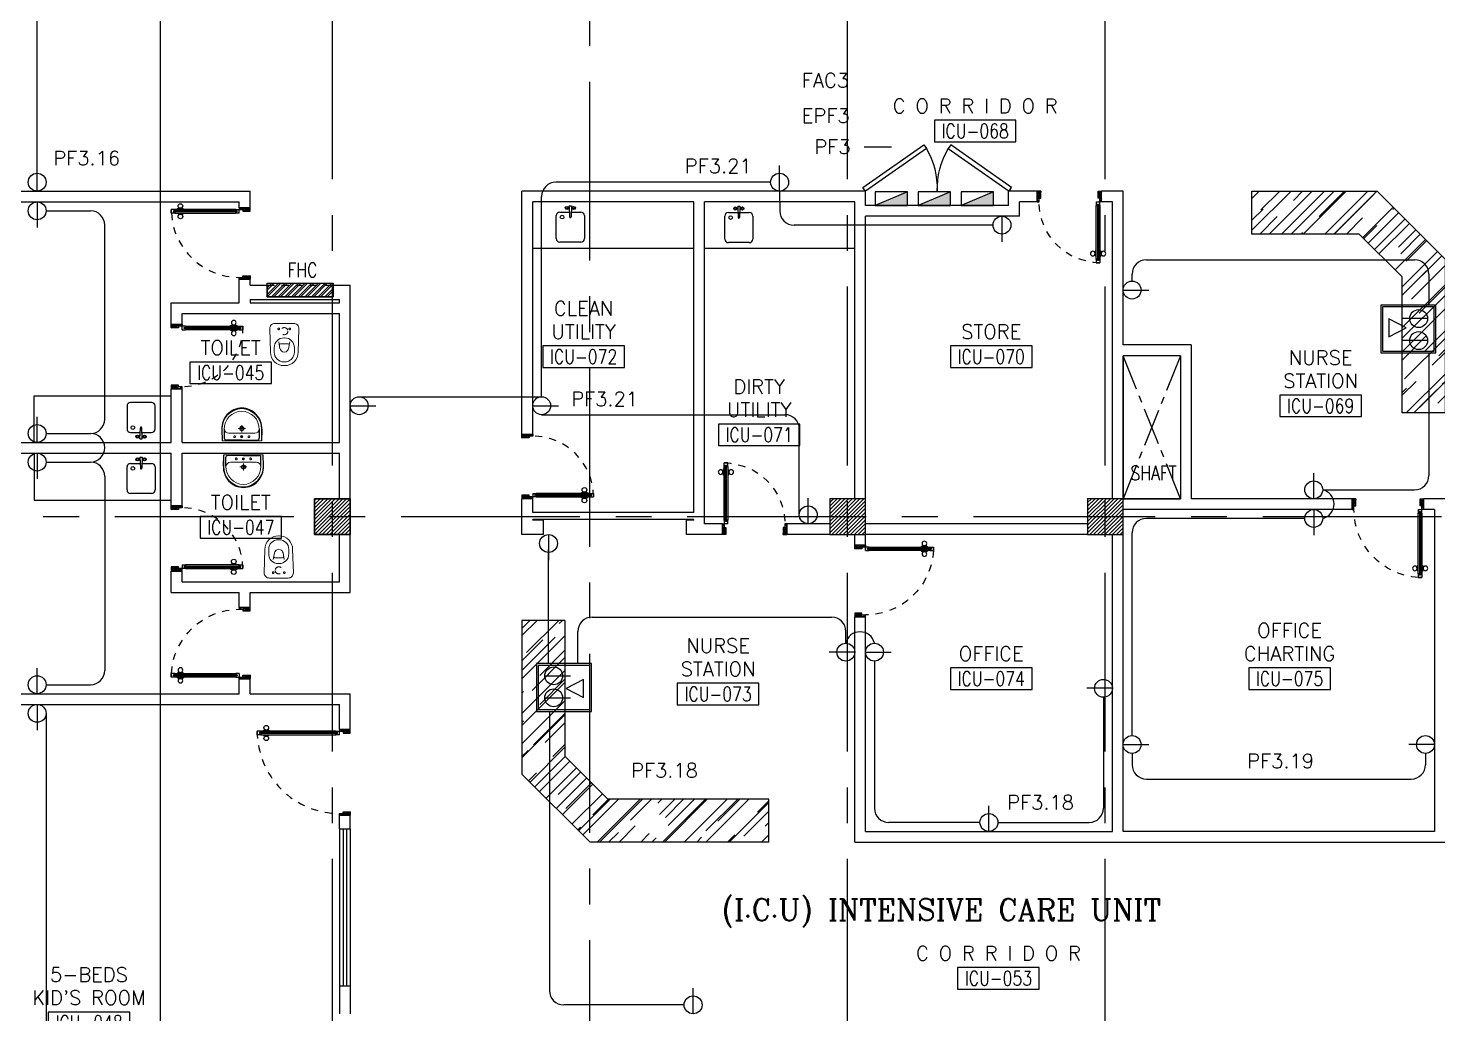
# Model space of a CAD drawing. Extents: x -0.4 to 91.9, y -1.1 to 78.4.
# Drawn here: x 55.14 to 74.84, y 43.22 to 57 of the extents above; entities that cross this region are included whole.
import ezdxf
from ezdxf.enums import TextEntityAlignment as Align

# ---------------------------------------------------------------- set-up
doc = ezdxf.new("R2010")
doc.units = 0
doc.header["$MEASUREMENT"] = 0
for name, pattern in [('CENTER2', [1.125, 0.75, -0.125, 0.125, -0.125]), ('CENTERX2', [4, 2.5, -0.5, 0.5, -0.5]), ('DASHED', [0.75, 0.5, -0.25]), ('HIDDEN', [0.375, 0.25, -0.125]), ('HIDDEN2', [0.1875, 0.125, -0.0625])]:
    doc.linetypes.add(name, pattern=pattern)
doc.layers.get('0').update_dxf_attribs({"color": 11, "linetype": 'CONTINUOUS'})
for name, color, linetype in [('AXES', 11, 'CENTERX2'), ('COL', 11, 'CONTINUOUS'), ('COUNTER', 11, 'CONTINUOUS'), ('DOOR', 11, 'CONTINUOUS'), ('E-CLINE', 2, 'CONTINUOUS'), ('E-HLINE', 2, 'HIDDEN'), ('E-PANELBX', 3, 'CONTINUOUS'), ('E-SOCKETS', 4, 'CONTINUOUS'), ('E-TEXT', 4, 'CONTINUOUS'), ('E-WI', 6, 'CONTINUOUS'), ('FHC', 11, 'CONTINUOUS'), ('FIX', 11, 'CONTINUOUS'), ('HAT', 11, 'CONTINUOUS'), ('NON-MEDICAL', 11, 'CONTINUOUS'), ('RM-BOX', 11, 'CONTINUOUS'), ('RM-NAME', 11, 'CONTINUOUS'), ('RM-NO', 11, 'CONTINUOUS'), ('SHAFT', 11, 'CONTINUOUS'), ('SUNI-FUR', 11, 'CONTINUOUS'), ('WALL', 11, 'CONTINUOUS'), ('WIN', 11, 'CONTINUOUS')]:
    doc.layers.add(name, color=color, linetype=linetype)
doc.styles.add('ROMANC', font='romanc', dxfattribs={"height": 0.1})
doc.styles.add('ROMANS', font='ROMANS.shx', dxfattribs={"width": 0.6})

# ---------------------------------------------------------------- blocks, each defined once
blk = doc.blocks.new('*X15')
at = {"color": 0}
for p, q in [((80579, 155515), (81054, 155990)), ((80579, 155568), (81001, 155990)), ((80579, 155621), (80948, 155990)), ((80579, 155674), (80895, 155990)), ((80579, 155727), (80842, 155990)), ((80579, 155780), (80789, 155990)), ((80579, 155833), (80736, 155990)), ((80579, 155886), (80683, 155990)), ((80579, 155939), (80630, 155990)), ((80607, 155490), (81079, 155962)), ((80660, 155490), (81079, 155909)), ((80713, 155490), (81079, 155856)), ((80766, 155490), (81079, 155803)), ((80819, 155490), (81079, 155750)), ((80872, 155490), (81079, 155697)), ((80925, 155490), (81079, 155644)), ((80978, 155490), (81079, 155591)), ((81031, 155490), (81079, 155538))]:
    blk.add_line(p, q, dxfattribs=at)
blk = doc.blocks.new('*X14')
at = {"color": 0}
for p, q in [((84179, 155509), (84660, 155990)), ((84179, 155562), (84607, 155990)), ((84179, 155615), (84554, 155990)), ((84179, 155668), (84501, 155990)), ((84179, 155721), (84448, 155990)), ((84179, 155774), (84395, 155990)), ((84179, 155827), (84342, 155990)), ((84179, 155880), (84289, 155990)), ((84179, 155933), (84236, 155990)), ((84179, 155986), (84183, 155990)), ((84213, 155490), (84679, 155956)), ((84266, 155490), (84679, 155903)), ((84319, 155490), (84679, 155850)), ((84372, 155490), (84679, 155796)), ((84426, 155490), (84679, 155743)), ((84479, 155490), (84679, 155690)), ((84532, 155490), (84679, 155637)), ((84585, 155490), (84679, 155584)), ((84638, 155490), (84679, 155531))]:
    blk.add_line(p, q, dxfattribs=at)
blk = doc.blocks.new('COL50')
at = {"layer": 'COL'}
blk.add_lwpolyline([(-250, 250), (-250, -250), (250, -250), (250, 250)], close=True, dxfattribs=at)
blk = doc.blocks.new('RM1')
at = {"layer": 'RM-BOX'}
blk.add_lwpolyline([(570, -200), (-570, -200), (-570, -500), (570, -500)], close=True, dxfattribs=at)
at = {"layer": 'RM-NAME', "style": 'ROMANS'}
for tag, p in [('ROOMNAME1', (0, 324)), ('ROOMNAME2', (0, 0))]:
    blk.add_attdef(tag, text='', height=200, dxfattribs=at).set_placement(p, align=Align.MIDDLE)
at = {"layer": 'RM-NO', "style": 'ROMANS', "width": 0.8}
blk.add_attdef('ROOMNO', text='', height=200, dxfattribs=at).set_placement((0, -350), align=Align.MIDDLE)
blk = doc.blocks.new('DOOR90')
at = {"layer": 'DOOR', "color": 0, "linetype": 'ByBlock'}
for p, q in [((-150, 0), (-150, -25)), ((-150, 0), (0, 0)), ((0, -50), (0, 0)), ((-1000, -25), (-1000, -75)), ((-1000, -75), (-1000, -25)), ((-950, -25), (-1000, -25)), ((-950, -75), (-1000, -75)), ((-970, -42), (-970, -58)), ((-950, -42), (-970, -42)), ((-950, -58), (-970, -58)), ((-950, -25), (-950, -42)), ((-950, -58), (-950, -75)), ((-918, -25), (-918, -18)), ((-828, -18), (-918, -18)), ((-918, -75), (-918, -82)), ((-828, -82), (-918, -82)), ((-905, -18), (-905, -9)), ((-905, -9), (-840, -9)), ((-905, -18), (-840, -18)), ((-905, -82), (-905, -91)), ((-905, -82), (-840, -82)), ((-905, -91), (-840, -91)), ((-840, -18), (-840, -9)), ((-840, -82), (-840, -91)), ((-828, -25), (-828, -18)), ((-828, -75), (-828, -82)), ((-200, -42), (-200, -25)), ((-200, -25), (-150, -25)), ((-180, -42), (-200, -42)), ((-200, -75), (-200, -58)), ((-200, -58), (-180, -58)), ((-150, -75), (-200, -75)), ((-180, -58), (-180, -42)), ((-150, -75), (-150, -25)), ((-150, -25), (-100, -25)), ((-100, -25), (-100, -50)), ((-100, -50), (0, -50)), ((-150, -900), (-150, -875)), ((-150, -875), (-100, -875)), ((0, -900), (-150, -900)), ((-150, -900), (0, -900)), ((-100, -850), (0, -850)), ((-100, -875), (-100, -850)), ((0, -850), (0, -900))]:
    blk.add_line(p, q, dxfattribs=at)
at = {"layer": 'DOOR', "color": 9, "linetype": 'ByBlock'}
for p, q in [((0, -50), (-114, 0)), ((0, -50), (-40, 0)), ((0, -50), (-100, -37)), ((0, -850), (-114, -900)), ((0, -850), (-100, -863)), ((0, -850), (-40, -900))]:
    blk.add_line(p, q, dxfattribs=at)
at = {"layer": 'DOOR', "linetype": 'ByBlock'}
for p, q in [((-200, -25), (-950, -25)), ((-200, -42), (-950, -42)), ((-200, -58), (-950, -58)), ((-950, -75), (-200, -75))]:
    blk.add_line(p, q, dxfattribs=at)
at = {"layer": 'DOOR', "color": 0, "linetype": 'ByBlock'}
for centre in [(-873, 24), (-873, -124)]:
    blk.add_circle(centre, 32.4, dxfattribs=at)
at = {"layer": 'DOOR', "color": 9, "linetype": 'ByBlock'}
for centre, radius, start, end in [((0, -50), 154, 161.1053, 166.2858), ((0, -50), 134, 158.1598, 169.28), ((0, -50), 94.4, 148.0182, 180), ((0, -50), 74.4, 137.7764, 180), ((0, -50), 114, 154.0838, 167.3774), ((0, -50), 54.4, 113.2074, 180), ((0, -50), 34.4, 90, 180), ((0, -50), 14.4, 90, 180), ((0, -850), 154, 193.7142, 198.8947), ((0, -850), 134, 190.72, 201.8402), ((0, -850), 94.4, 180, 211.9818), ((0, -850), 74.4, 180, 222.2236), ((0, -850), 54.4, 180, 246.7926), ((0, -850), 34.4, 180, 270), ((0, -850), 14.4, 180, 270)]:
    blk.add_arc(centre, radius, start, end, dxfattribs=at)
at = {"layer": 'DOOR', "linetype": 'HIDDEN', "ltscale": 0.5}
blk.add_arc((-150, -25), 850, 180, 270, dxfattribs=at)
blk = doc.blocks.new('*X38')
at = {"color": 0}
for p, q in [((73379, 162740), (73829, 163190)), ((73379, 162793), (73776, 163190)), ((73379, 162846), (73723, 163190)), ((73379, 162899), (73670, 163190)), ((73379, 162952), (73617, 163190)), ((73379, 163005), (73564, 163190)), ((73379, 163058), (73511, 163190)), ((73379, 163111), (73458, 163190)), ((73379, 163164), (73405, 163190)), ((73382, 162690), (73879, 163187)), ((73435, 162690), (73879, 163134)), ((73488, 162690), (73879, 163081)), ((73541, 162690), (73879, 163028)), ((73594, 162690), (73879, 162975)), ((73647, 162690), (73879, 162922)), ((73700, 162690), (73879, 162869)), ((73753, 162690), (73879, 162816)), ((73806, 162690), (73879, 162763)), ((73859, 162690), (73879, 162710))]:
    blk.add_line(p, q, dxfattribs=at)
blk = doc.blocks.new('*X39')
at = {"color": 0}
for p, q in [((80579, 155515), (81054, 155990)), ((80579, 155568), (81001, 155990)), ((80579, 155621), (80948, 155990)), ((80579, 155674), (80895, 155990)), ((80579, 155727), (80842, 155990)), ((80579, 155780), (80789, 155990)), ((80579, 155833), (80736, 155990)), ((80579, 155886), (80683, 155990)), ((80579, 155939), (80630, 155990)), ((80607, 155490), (81079, 155962)), ((80660, 155490), (81079, 155909)), ((80713, 155490), (81079, 155856)), ((80766, 155490), (81079, 155803)), ((80819, 155490), (81079, 155750)), ((80872, 155490), (81079, 155697)), ((80925, 155490), (81079, 155644)), ((80978, 155490), (81079, 155591)), ((81031, 155490), (81079, 155538))]:
    blk.add_line(p, q, dxfattribs=at)
blk = doc.blocks.new('A$C3A782592')
at = {"layer": 'COUNTER', "linetype": 'ByBlock'}
for p, q in [((0, 3100), (0, 951)), ((600, 3100), (0, 3100)), ((600, 3100), (600, 1200)), ((1200, 600), (600, 1200)), ((951, 0), (0, 951)), ((3450, 600), (1200, 600)), ((3450, 0), (3450, 600)), ((3450, 0), (951, 0))]:
    blk.add_line(p, q, dxfattribs=at)
blk = doc.blocks.new('DOOR100')
at = {"layer": 'DOOR', "color": 0, "linetype": 'ByBlock'}
for p, q in [((-82, 1205), (-91, 1205)), ((-91, 1205), (-91, 1140)), ((-75, 1218), (-82, 1218)), ((-82, 1128), (-82, 1218)), ((-82, 1205), (-82, 1140)), ((-25, 1300), (-75, 1300)), ((-75, 1300), (-25, 1300)), ((-75, 1250), (-75, 1300)), ((-58, 1250), (-75, 1250)), ((-42, 1270), (-58, 1270)), ((-58, 1250), (-58, 1270)), ((-42, 1250), (-42, 1270)), ((-25, 1250), (-42, 1250)), ((-25, 1250), (-25, 1300)), ((-25, 1218), (-18, 1218)), ((-18, 1128), (-18, 1218)), ((-18, 1205), (-9, 1205)), ((-18, 1205), (-18, 1140)), ((-9, 1205), (-9, 1140)), ((-82, 1140), (-91, 1140)), ((-75, 1128), (-82, 1128)), ((-25, 1128), (-18, 1128)), ((-18, 1140), (-9, 1140)), ((-75, 200), (-58, 200)), ((-75, 150), (-75, 200)), ((-58, 200), (-58, 180)), ((-42, 200), (-25, 200)), ((-42, 180), (-42, 200)), ((-25, 200), (-25, 150)), ((-1200, 0), (-1200, 150)), ((-1200, 150), (-1175, 150)), ((-1200, 150), (-1200, 0)), ((-1150, 0), (-1200, 0)), ((-1175, 150), (-1175, 100)), ((-1175, 100), (-1150, 100)), ((-1150, 100), (-1150, 0)), ((-75, 150), (-25, 150)), ((-58, 180), (-42, 180)), ((-50, 100), (-50, 0)), ((-25, 100), (-50, 100)), ((-50, 0), (0, 0)), ((0, 150), (-25, 150)), ((-25, 150), (-25, 100)), ((0, 150), (0, 0))]:
    blk.add_line(p, q, dxfattribs=at)
at = {"layer": 'DOOR', "linetype": 'ByBlock'}
for p, q in [((-75, 1250), (-75, 200)), ((-58, 200), (-58, 1250)), ((-42, 200), (-42, 1250)), ((-25, 200), (-25, 1250)), ((0, 0), (0, 150))]:
    blk.add_line(p, q, dxfattribs=at)
at = {"layer": 'DOOR', "color": 9, "linetype": 'ByBlock'}
for p, q in [((-1150, 0), (-1200, 114)), ((-1150, 0), (-1200, 40)), ((-1150, 0), (-1163, 100)), ((-50, 0), (0, 114)), ((-50, 0), (-37, 100)), ((-50, 0), (0, 40))]:
    blk.add_line(p, q, dxfattribs=at)
at = {"layer": 'DOOR', "color": 0, "linetype": 'ByBlock'}
for centre in [(-124, 1173), (24, 1173)]:
    blk.add_circle(centre, 32.4, dxfattribs=at)
at = {"layer": 'DOOR', "linetype": 'HIDDEN', "ltscale": 0.5}
blk.add_arc((-25, 150), 1150, 90, 180.0001, dxfattribs=at)
at = {"layer": 'DOOR', "color": 9, "linetype": 'ByBlock'}
for centre, radius, start, end in [((-1150, 0), 154, 103.7142, 108.8947), ((-1150, 0), 134, 100.72, 111.8402), ((-1150, 0), 94.4, 90, 121.9818), ((-1150, 0), 74.4, 90, 132.2236), ((-1150, 0), 54.4, 90, 156.7926), ((-1150, 0), 34.4, 90, 180), ((-1150, 0), 14.4, 90, 180), ((-50, 0), 94.4, 58.0182, 90), ((-50, 0), 74.4, 47.7764, 90), ((-50, 0), 54.4, 23.2074, 90), ((-50, 0), 34.4, 0, 90), ((-50, 0), 14.4, 0, 90), ((-50, 0), 134, 68.1598, 79.28), ((-50, 0), 114, 64.0838, 77.3774), ((-50, 0), 154, 71.1053, 76.2858)]:
    blk.add_arc(centre, radius, start, end, dxfattribs=at)
blk = doc.blocks.new('DOOR-10')
at = {"layer": 'DOOR', "color": 0, "linetype": 'ByBlock'}
for p, q in [((-83, 1005), (-92, 1005)), ((-92, 1005), (-92, 940)), ((-76, 1018), (-83, 1018)), ((-83, 928), (-83, 1018)), ((-83, 1005), (-83, 940)), ((-26, 1100), (-76, 1100)), ((-76, 1100), (-26, 1100)), ((-76, 1050), (-76, 1100)), ((-59, 1050), (-76, 1050)), ((-43, 1070), (-59, 1070)), ((-59, 1050), (-59, 1070)), ((-43, 1050), (-43, 1070)), ((-26, 1050), (-43, 1050)), ((-26, 1050), (-26, 1100)), ((-26, 1018), (-18, 1018)), ((-18, 928), (-18, 1018)), ((-18, 1005), (-9, 1005)), ((-18, 1005), (-18, 940)), ((-9, 1005), (-9, 940)), ((-83, 940), (-92, 940)), ((-76, 928), (-83, 928)), ((-26, 928), (-18, 928)), ((-18, 940), (-9, 940)), ((-76, 200), (-59, 200)), ((-76, 150), (-76, 200)), ((-59, 200), (-59, 180)), ((-43, 200), (-26, 200)), ((-43, 180), (-43, 200)), ((-26, 200), (-26, 150)), ((-1001, 0), (-1001, 150)), ((-1001, 150), (-976, 150)), ((-1001, 150), (-1001, 0)), ((-951, 0), (-1001, 0)), ((-976, 150), (-976, 100)), ((-976, 100), (-951, 100)), ((-951, 100), (-951, 0)), ((-76, 150), (-26, 150)), ((-59, 180), (-43, 180)), ((-51, 100), (-51, 0)), ((-26, 100), (-51, 100)), ((-51, 0), (-1, 0)), ((-1, 150), (-26, 150)), ((-26, 150), (-26, 100))]:
    blk.add_line(p, q, dxfattribs=at)
at = {"layer": 'DOOR', "linetype": 'ByBlock'}
for p, q in [((-76, 1050), (-76, 200)), ((-59, 200), (-59, 1050)), ((-43, 200), (-43, 1050)), ((-26, 200), (-26, 1050))]:
    blk.add_line(p, q, dxfattribs=at)
at = {"layer": 'DOOR', "color": 9, "linetype": 'ByBlock'}
for p, q in [((-951, 0), (-1001, 114)), ((-951, 0), (-1001, 40)), ((-951, 0), (-964, 100)), ((-51, 0), (-1, 114)), ((-51, 0), (-37, 100)), ((-51, 0), (-1, 40)), ((-1, 0), (-1, 150))]:
    blk.add_line(p, q, dxfattribs=at)
at = {"layer": 'DOOR', "color": 0, "linetype": 'ByBlock'}
for centre in [(-124, 973), (23, 973)]:
    blk.add_circle(centre, 32.4, dxfattribs=at)
at = {"layer": 'DOOR', "linetype": 'HIDDEN', "ltscale": 0.5}
blk.add_arc((-23, 149), 952, 93.1482, 179.9482, dxfattribs=at)
at = {"layer": 'DOOR', "color": 9, "linetype": 'ByBlock'}
for centre, radius, start, end in [((-951, 0), 154, 103.7142, 108.8947), ((-951, 0), 134, 100.72, 111.8402), ((-951, 0), 94.4, 90, 121.9818), ((-951, 0), 74.4, 90, 132.2236), ((-951, 0), 54.4, 90, 156.7926), ((-951, 0), 34.4, 90, 180), ((-951, 0), 14.4, 90, 180), ((-51, 0), 94.4, 58.0182, 90), ((-51, 0), 74.4, 47.7764, 90), ((-51, 0), 54.4, 23.2074, 90), ((-51, 0), 34.4, 0, 90), ((-51, 0), 14.4, 0, 90), ((-51, 0), 134, 68.1598, 79.28), ((-51, 0), 114, 64.0838, 77.3774), ((-51, 0), 154, 71.1053, 76.2858)]:
    blk.add_arc(centre, radius, start, end, dxfattribs=at)
blk = doc.blocks.new('WC1')
at = {"layer": 'FIX', "lineweight": 20}
for p, q in [((-210, 204), (-538, 194)), ((-727, 5), (-727, -5)), ((-674, 5), (-674, -5)), ((-534, 24), (-540, 0)), ((-540, 0), (-534, -24)), ((-475, 141), (-538, 141)), ((-395, 76), (-490, 60)), ((-339, 5), (-339, -5)), ((-538, -141), (-475, -141)), ((-538, -194), (-210, -204)), ((-490, -60), (-395, -76))]:
    blk.add_line(p, q, dxfattribs=at)
at = {"layer": 'FIX', "linetype": 'Continuous', "lineweight": 20}
blk.add_line((-420, -47), (-420, 45), dxfattribs=at)
at = {"layer": 'FIX', "lineweight": 20}
blk.add_lwpolyline([(-213, -204), (-210, -204, 0.414214), (-137, -131), (-137, 0), (-137, 131, 0.414214), (-210, 204)], format="xyb", dxfattribs=at)
at = {"layer": 'FIX', "linetype": 'HIDDEN2', "lineweight": 20, "ltscale": 0.3}
blk.add_circle((-245, 0), 49.8, dxfattribs=at)
at = {"layer": 'FIX', "linetype": 'HIDDEN', "lineweight": 20, "ltscale": 0.05}
for centre in [(-213, 78), (-213, -77)]:
    blk.add_circle(centre, 11.6, dxfattribs=at)
at = {"layer": 'FIX', "lineweight": 20}
for centre, radius, start, end in [((-538, 5), 189, 90, 180), ((-538, 5), 136, 90, 180), ((-473, -7), 68.2, 128.9242, 152.8468), ((-464, -18), 82, 108.496, 128.9242), ((-475, 5), 136, 360, 90), ((-538, -5), 189, 180, 270), ((-538, -5), 136, 180, 270), ((-473, 7), 68.2, 207.1532, 231.0758), ((-464, 18), 82, 231.0758, 251.504), ((-475, -5), 136, 270, 0)]:
    blk.add_arc(centre, radius, start, end, dxfattribs=at)
at = {"layer": 'FIX', "linetype": 'Continuous', "lineweight": 20}
for centre, start, end in [((-443, 46), 357.6662, 91.6121), ((-442, -46), 268.3879, 2.3338)]:
    blk.add_arc(centre, 22.3, start, end, dxfattribs=at)
blk = doc.blocks.new('LAV1')
at = {"layer": 'FIX', "linetype": 'ByBlock', "ltscale": 0.3}
for p, q in [((-280, 210), (-275, 50)), ((-245, 210), (-245, 85)), ((245, 210), (245, 85)), ((280, 210), (275, 50)), ((0, 60), (-220, 60)), ((0, 60), (220, 60))]:
    blk.add_line(p, q, dxfattribs=at)
at = {"layer": 'FIX', "linetype": 'Continuous', "lineweight": 20}
for p, q in [((-275, 210), (-275, 50)), ((275, 210), (275, 50)), ((0, 50), (-275, 50)), ((0, 50), (-252, 50)), ((0, 155), (-181, 155)), ((0, 155), (181, 155)), ((0, 50), (252, 50)), ((0, 50), (275, 50))]:
    blk.add_line(p, q, dxfattribs=at)
at = {"layer": 'FIX', "linetype": 'DASHED', "lineweight": 20, "ltscale": 0.05}
for p, q in [((50, 220), (-50, 220)), ((0, 170), (0, 270)), ((0, 170), (0, 270))]:
    blk.add_line(p, q, dxfattribs=at)
at = {"layer": 'FIX', "lineweight": 20}
for p, q in [((16, 107), (-15, 107)), ((0, 92), (0, 123))]:
    blk.add_line(p, q, dxfattribs=at)
for centre, radius in [((0, 220), 29.5), ((0, 220), 22.5), ((0, 107), 15.5)]:
    blk.add_circle(centre, radius, dxfattribs=at)
at = {"layer": 'FIX', "linetype": 'HIDDEN', "lineweight": 20, "ltscale": 0.05}
for centre in [(-100, 107), (100, 107)]:
    blk.add_circle(centre, 12.4, dxfattribs=at)
at = {"layer": 'FIX', "linetype": 'ByBlock', "ltscale": 0.3}
for centre, radius, start, end in [((7, 220), 287, 91.3776, 182.0064), ((-7, 220), 287, 357.9936, 88.6224), ((-220, 85), 24.9, 179.7021, 269.9486), ((220, 85), 24.9, 270.0514, 0.2979)]:
    blk.add_arc(centre, radius, start, end, dxfattribs=at)
at = {"layer": 'FIX', "linetype": 'Continuous', "lineweight": 20}
for centre, radius, start, end in [((8, 217), 283, 91.6988, 181.351), ((8, 212), 253, 91.7328, 180.4884), ((-8, 217), 283, 358.649, 88.3012), ((-8, 212), 253, 359.5116, 88.2672), ((-179, 222), 66.9, 190.2006, 268.0786), ((179, 222), 66.9, 271.9214, 349.7994)]:
    blk.add_arc(centre, radius, start, end, dxfattribs=at)
blk = doc.blocks.new('E-PBX')
at = {"layer": 'E-PANELBX'}
h = blk.add_hatch(color=256, dxfattribs=at)
h.paths.add_polyline_path([(34, 190), (-225, 190), (34, 81)])
h.paths.add_polyline_path([(225, 190), (34, 190), (34, 81), (225, 0)])
blk.add_line((225, 0), (-225, 190), dxfattribs=at)
blk.add_lwpolyline([(-225, 190), (225, 190), (225, 0), (-225, 0)], close=True, dxfattribs=at)

msp = doc.modelspace()

# ---------------------------------------------------------------- hatches: boundary and pattern name
at = {"layer": 'COUNTER', "linetype": 'ByBlock'}
h = msp.add_hatch(dxfattribs=at)
h.set_pattern_fill('AR-RROOF', color=11, scale=0.32, angle=45, style=0)
h.set_pattern_definition([(45, (-275968.1855, -57293.01293), (0.27152900398, 0.72407734394), [4.8, -0.64, 1.6, -0.32]), (45, (-275967.9977, -57292.59885), (-0.52721881605, 0.0746704761), [0.96, -0.1056, 1.92, -0.24]), (45, (-275968.2647, -57292.70746), (1.02502199, 1.32822937778), [2.56, -0.448, 1.28, -0.32])])
h.paths.add_polyline_path([(73.99, 54.72), (72.24, 54.72), (72.24, 54.12), (73.74, 54.12), (74.34, 53.52), (74.34, 51.62), (74.94, 51.62), (74.94, 53.77)])
h = msp.add_hatch(dxfattribs=at)
h.set_pattern_fill('AR-RROOF', color=11, scale=0.32, angle=45, style=0)
h.set_pattern_definition([(45, (-14.23922, -112.74973), (0.271529, 0.72407734), [4.8, -0.64, 1.6, -0.32]), (45, (-14.0514, -112.33565), (-0.5272188, 0.0746705), [0.96, -0.1056, 1.92, -0.24]), (45, (-14.31842, -112.44426), (1.025022, 1.32822938), [2.56, -0.448, 1.28, -0.32])])
h.paths.add_polyline_path([(62.64, 48.72), (62.04, 48.72), (62.04, 46.5715), (62.1165, 46.495), (62.965, 46.495), (62.64, 46.82)])
h.paths.add_polyline_path([(62.99, 45.6215), (62.99, 46.47), (62.965, 46.495), (62.1165, 46.495)])
h.paths.add_polyline_path([(65.49, 45.62), (65.49, 46.22), (63.24, 46.22), (62.99, 46.47), (62.99, 45.6215), (62.9915, 45.62)])
at = {"layer": 'FHC', "linetype": 'ByBlock', "ltscale": 0.3}
h = msp.add_hatch(dxfattribs=at)
h.set_pattern_fill('ANSI32', color=11, scale=0.175, style=0)
h.set_pattern_definition([(45, (-173.71618, 22.191495), (-0.046403883, 0.046403883), []), (45, (-173.685246, 22.191495), (-0.046403883, 0.046403883), [])])
h.paths.add_polyline_path([(59.4, 53.2425), (59.4, 53.4325), (58.48, 53.4325), (58.48, 53.2425)])
h.paths.add_polyline_path([(58.2674, 52.8214), (58.2674, 53.2422), (58.5299, 53.2422), (58.5299, 52.8214)], flags=9)

# ---------------------------------------------------------------- linework, layer by layer
at = {"layer": 'AXES'}
for p, q in [((59.39, -1.1143), (59.39, 77.6984)), ((66.59, -1.1143), (66.59, 77.6984)), ((66.59, -1.1143), (66.59, 77.6984)), ((70.19, -1.1143), (70.19, 77.6984)), ((70.19, -1.1143), (70.19, 77.6984)), ((62.99, 5.75), (62.99, 64.57)), ((0.35, 50.17), (68.39, 50.17)), ((68.39, 50.17), (84.61, 50.17))]:
    msp.add_line(p, q, dxfattribs=at)
at = {"layer": 'COUNTER', "linetype": 'ByBlock'}
msp.add_lwpolyline([(74.34, 51.62), (74.34, 53.52), (73.74, 54.12), (72.24, 54.12), (72.24, 54.72), (73.99, 54.72), (74.94, 53.77), (74.94, 51.62)], close=True, dxfattribs=at)
at = {"layer": 'E-CLINE', "color": 4, "linetype": 'ByBlock', "ltscale": 0.3}
for p, q in [((55.265, 54.97), (55.265, 57.1948)), ((65.64, 54.72), (65.6418, 54.4437)), ((68.622, 54.245), (65.8418, 54.245)), ((70.765, 53.7592), (74.5135, 53.7592)), ((70.565, 53.462), (70.565, 53.5592)), ((70.565, 53.462), (70.565, 53.5592)), ((74.7135, 53.5592), (74.7135, 53.1271)), ((74.7135, 52.4598), (74.7135, 50.745)), ((59.765, 51.8451), (62.315, 51.8451)), ((62.315, 51.5951), (65.715, 51.5951)), ((65.915, 50.195), (65.915, 51.3951)), ((73.2289, 50.545), (74.5135, 50.545)), ((72.9789, 50.145), (70.765, 50.145)), ((70.565, 47.1092), (70.565, 49.945)), ((63.0212, 48.7651), (66.365, 48.7651)), ((62.8212, 48.1157), (62.8212, 48.5651)), ((66.565, 48.4011), (66.565, 48.5651)), ((66.965, 48.1511), (66.965, 46.095)), ((55.39, 47.42), (55.39, 41.1585)), ((70.565, 46.8592), (70.565, 46.7015)), ((74.665, 46.8592), (74.665, 46.7015)), ((70.765, 46.5015), (74.465, 46.5015)), ((68.44, 45.895), (67.165, 45.895))]:
    msp.add_line(p, q, dxfattribs=at)
at = {"layer": 'E-CLINE', "color": 4, "linetype": 'ByBlock'}
for p, q in [((65.515, 54.845), (62.515, 54.845)), ((62.315, 51.8451), (62.315, 54.645)), ((55.39, 54.445), (56.0101, 54.445)), ((56.2101, 51.5325), (56.2101, 54.245)), ((55.39, 51.3325), (56.0101, 51.3325)), ((56.2101, 51.1325), (56.2101, 51.1325)), ((55.39, 50.9325), (56.0101, 50.9325)), ((56.2101, 50.7325), (56.2101, 48.02)), ((55.39, 47.82), (56.0101, 47.82)), ((70.165, 47.645), (70.165, 46.095)), ((68.69, 45.895), (69.965, 45.895)), ((64.306, 43.345), (62.6236, 43.345))]:
    msp.add_line(p, q, dxfattribs=at)
at = {"layer": 'E-CLINE', "color": 4}
for p, q in [((62.4113, 48.1157), (62.4113, 49.7114)), ((62.4236, 47.4483), (62.4236, 43.545))]:
    msp.add_line(p, q, dxfattribs=at)
at = {"layer": 'E-CLINE', "color": 4, "linetype": 'ByBlock'}
for centre, radius, start, end in [((62.515, 54.645), 0.2, 90, 180), ((56.0101, 54.245), 0.2, 0, 90), ((56.0101, 51.5325), 0.2, 270, 0), ((56.0101, 51.1325), 0.2, 0, 90), ((56.0101, 51.1325), 0.2, 270, 0), ((56.0101, 50.7325), 0.2, 0, 90), ((73.1825, 50.345), 0.2053, 283.05684, 76.94316), ((70.765, 49.945), 0.2, 90, 180), ((66.765, 48.3547), 0.2053, 13.05684, 166.94316), ((56.0101, 48.02), 0.2, 270, 0), ((69.965, 46.095), 0.2, 270, 0), ((62.6236, 43.545), 0.2, 180, 270)]:
    msp.add_arc(centre, radius, start, end, dxfattribs=at)
at = {"layer": 'E-CLINE', "color": 4, "linetype": 'ByBlock', "ltscale": 0.3}
for centre, start, end in [((65.8418, 54.445), 180.37967, 270), ((70.765, 53.5592), 90, 180), ((74.5135, 53.5592), 0, 90), ((65.715, 51.3951), 0, 90), ((74.5135, 50.745), 270, 0), ((63.0212, 48.5651), 90, 180), ((66.365, 48.5651), 0, 90), ((70.765, 46.7015), 180, 270), ((74.465, 46.7015), 270, 0), ((67.165, 46.095), 180, 270)]:
    msp.add_arc(centre, 0.2, start, end, dxfattribs=at)
at = {"layer": 'E-SOCKETS'}
for p, q in [((55.265, 54.72), (55.265, 55.0783)), ((65.64, 54.72), (65.64, 55.0783)), ((55.265, 54.57), (55.265, 54.2117)), ((68.747, 54.37), (68.747, 54.0117)), ((70.44, 53.337), (70.7983, 53.337)), ((74.8097, 53.1271), (74.04, 53.1271)), ((74.04, 53.1271), (74.04, 52.4598)), ((74.8097, 52.4598), (74.8097, 53.1271)), ((74.6944, 52.9386), (74.336, 52.9386)), ((74.6944, 52.6309), (74.336, 52.6309)), ((74.04, 52.4598), (74.8097, 52.4598)), ((59.64, 51.7201), (59.9983, 51.7201)), ((62.19, 51.7201), (62.5483, 51.7201)), ((55.265, 51.2075), (55.265, 51.5658)), ((55.265, 51.0575), (55.265, 50.6992)), ((73.1039, 50.42), (73.1039, 50.7783)), ((66.04, 50.07), (66.04, 50.4283)), ((73.1039, 50.27), (73.1039, 49.9117)), ((62.4113, 49.92), (62.4113, 49.5617)), ((66.69, 48.2761), (66.3317, 48.2761)), ((66.84, 48.2761), (67.1983, 48.2761)), ((62.2426, 48.1157), (62.2426, 47.4483)), ((63.0123, 48.1157), (62.2426, 48.1157)), ((63.0123, 47.4483), (63.0123, 48.1157)), ((55.265, 47.695), (55.265, 48.0533)), ((62.3579, 47.9445), (62.7163, 47.9445)), ((70.29, 47.77), (69.9317, 47.77)), ((55.265, 47.545), (55.265, 47.1867)), ((62.3579, 47.6369), (62.7163, 47.6369)), ((62.2426, 47.4483), (63.0123, 47.4483)), ((70.44, 46.9842), (70.7983, 46.9842)), ((74.79, 46.9842), (74.4317, 46.9842)), ((68.565, 45.77), (68.565, 46.1283)), ((64.431, 43.22), (64.431, 43.5783))]:
    msp.add_line(p, q, dxfattribs=at)
at = {"layer": 'E-SOCKETS', "color": 8}
for p, q in [((74.065, 53.1021), (74.065, 52.4848)), ((74.7847, 53.1021), (74.065, 53.1021)), ((74.7847, 52.4848), (74.7847, 53.1021)), ((74.065, 52.4848), (74.7847, 52.4848)), ((62.9873, 48.0907), (62.2676, 48.0907)), ((62.2676, 48.0907), (62.2676, 47.4733)), ((62.9873, 47.4733), (62.9873, 48.0907)), ((62.2676, 47.4733), (62.9873, 47.4733))]:
    msp.add_line(p, q, dxfattribs=at)
at = {"layer": 'E-SOCKETS'}
for points in [[(74.154, 52.9356), (74.154, 52.6831), (74.3962, 52.8094), (74.3962, 52.8094)], [(62.8983, 47.6398), (62.8983, 47.8924), (62.6561, 47.7661), (62.6561, 47.7661)]]:
    msp.add_lwpolyline(points, close=True, dxfattribs=at)
for centre in [(55.265, 54.845), (65.64, 54.845), (55.265, 54.445), (68.747, 54.245), (70.565, 53.337), (74.5694, 52.9386), (74.5694, 52.6309), (59.765, 51.7201), (62.315, 51.7201), (55.265, 51.3325), (55.265, 50.9325), (73.1039, 50.545), (66.04, 50.195), (73.1039, 50.145), (62.4113, 49.795), (66.565, 48.2761), (66.965, 48.2761), (62.4829, 47.9445), (55.265, 47.82), (70.165, 47.77), (62.4829, 47.6369), (55.265, 47.42), (70.565, 46.9842), (74.665, 46.9842), (68.565, 45.895), (64.431, 43.345)]:
    msp.add_circle(centre, 0.125, dxfattribs=at)
at = {"layer": 'E-WI', "color": 4}
msp.add_line((67.2012, 55.3348), (66.8213, 55.3348), dxfattribs=at)
for points in [[(68.3783, 54.7158, 0, 0.1162, 0), (68.3883, 54.948, 0, 0, 0), (68.3922, 55.0194, 0, 0, 0), (68.3999, 56.2748, 0, 0, 0), (66.8213, 56.2748, 0, 0, 0)], [(67.7854, 54.7158, 0, 0.1162, 0), (67.7953, 54.948, 0, 0, 0), (67.7992, 55.0194, 0, 0, 0), (67.8015, 55.7806, 0, 0, 0), (66.8213, 55.7806, 0, 0, 0)], [(67.1854, 54.7158, 0, 0.1162, 0), (67.1953, 54.948, 0, 0, 0), (67.1992, 55.0194, 0, 0, 0), (67.2012, 55.3348, 0, 0, 0)]]:
    msp.add_lwpolyline(points, format="xyseb", dxfattribs=at)
at = {"layer": 'FHC', "linetype": 'ByBlock', "ltscale": 0.3}
msp.add_lwpolyline([(58.48, 53.4325), (59.4, 53.4325), (59.4, 53.2425), (58.48, 53.2425)], close=True, dxfattribs=at)
at = {"layer": 'NON-MEDICAL'}
for p, q in [((62.5196, 54.0563), (62.5196, 54.3774)), ((62.5694, 54.4273), (62.7059, 54.4273)), ((62.6999, 54.5155), (62.7319, 54.5155)), ((62.6999, 54.5155), (62.7059, 54.3602)), ((62.7319, 54.5155), (62.7259, 54.3602)), ((62.7259, 54.4273), (62.8623, 54.4273)), ((62.9122, 54.3774), (62.9122, 54.0563)), ((64.8739, 54.0499), (64.8739, 54.371)), ((64.9237, 54.4209), (65.0602, 54.4209)), ((65.0542, 54.5091), (65.0602, 54.3538)), ((65.0542, 54.5091), (65.0862, 54.5091)), ((65.0862, 54.5091), (65.0802, 54.3538)), ((65.0802, 54.4209), (65.2166, 54.4209)), ((65.2665, 54.371), (65.2665, 54.0499)), ((62.8623, 54.0065), (62.5694, 54.0065)), ((65.2166, 54), (64.9237, 54)), ((64.44, 53.92), (62.19, 53.92)), ((66.69, 53.92), (64.59, 53.92)), ((55.2255, 51.8575), (57.14, 51.8575)), ((55.2255, 51.2075), (55.2255, 51.8575)), ((56.5213, 51.7167), (56.5213, 51.3956)), ((56.8641, 51.7665), (56.5712, 51.7665)), ((56.914, 51.3956), (56.914, 51.7167)), ((56.7016, 51.2575), (56.7076, 51.4128)), ((56.7337, 51.2575), (56.7276, 51.4128)), ((56.5712, 51.3457), (56.7076, 51.3457)), ((56.7016, 51.2575), (56.7337, 51.2575)), ((56.7276, 51.3457), (56.8641, 51.3457)), ((55.2255, 51.0521), (55.2255, 50.4021)), ((56.5213, 50.5429), (56.5213, 50.864)), ((56.5712, 50.9139), (56.7076, 50.9139)), ((56.7016, 51.0021), (56.7337, 51.0021)), ((56.7016, 51.0021), (56.7076, 50.8468)), ((56.7337, 51.0021), (56.7276, 50.8468)), ((56.7276, 50.9139), (56.8641, 50.9139)), ((56.914, 50.864), (56.914, 50.5429)), ((56.8641, 50.493), (56.5712, 50.493)), ((55.2255, 50.4021), (57.14, 50.4021))]:
    msp.add_line(p, q, dxfattribs=at)
for centre, radius in [((62.6014, 54.3579), 0.0255), ((62.6661, 54.4844), 0.0217), ((62.6661, 54.4844), 0.014), ((62.7656, 54.4844), 0.0217), ((62.7656, 54.4844), 0.014), ((64.9557, 54.3514), 0.0255), ((65.0204, 54.478), 0.0217), ((65.0204, 54.478), 0.014), ((65.1199, 54.478), 0.0217), ((65.1199, 54.478), 0.014), ((56.6032, 51.4151), 0.0255), ((56.6679, 51.2886), 0.0217), ((56.6679, 51.2886), 0.014), ((56.7674, 51.2886), 0.0217), ((56.7674, 51.2886), 0.014), ((56.6032, 50.8444), 0.0255), ((56.6679, 50.971), 0.0217), ((56.6679, 50.971), 0.014), ((56.7674, 50.971), 0.0217), ((56.7674, 50.971), 0.014)]:
    msp.add_circle(centre, radius, dxfattribs=at)
for centre, radius, start, end in [((62.5694, 54.3774), 0.0499, 90, 180), ((62.8623, 54.3774), 0.0499, 0, 90), ((64.9237, 54.371), 0.0499, 90, 180), ((65.2166, 54.371), 0.0499, 0, 90), ((62.7159, 54.3602), 0.00997, 180, 0), ((65.0702, 54.3538), 0.00997, 180, 0), ((62.5694, 54.0563), 0.0499, 180, 270), ((62.8623, 54.0563), 0.0499, 270, 0), ((64.9237, 54.0499), 0.0499, 180, 270), ((65.2166, 54.0499), 0.0499, 270, 0), ((56.5712, 51.7167), 0.0499, 90, 180), ((56.8641, 51.7167), 0.0499, 0, 90), ((56.7176, 51.4128), 0.00997, 0, 180), ((56.5712, 51.3956), 0.0499, 180, 270), ((56.8641, 51.3956), 0.0499, 270, 0), ((56.5712, 50.864), 0.0499, 90, 180), ((56.7176, 50.8468), 0.00997, 180, 0), ((56.8641, 50.864), 0.0499, 0, 90), ((56.5712, 50.5429), 0.0499, 180, 270), ((56.8641, 50.5429), 0.0499, 270, 0)]:
    msp.add_arc(centre, radius, start, end, dxfattribs=at)
at = {"layer": 'SHAFT', "linetype": 'CENTER2', "ltscale": 0.7}
for p, q in [((71.24, 50.42), (70.44, 52.42)), ((71.24, 52.42), (70.44, 50.42))]:
    msp.add_line(p, q, dxfattribs=at)
at = {"layer": 'SUNI-FUR', "linetype": 'Continuous'}
msp.add_line((56.99, 5.75), (56.99, 64.57), dxfattribs=at)
at = {"layer": 'WALL'}
for p, q in [((52.44, 54.72), (58.24, 54.72)), ((52.44, 54.57), (58.09, 54.57)), ((58.09, 54.4887), (58.09, 54.57)), ((58.24, 54.4887), (58.24, 54.72)), ((62.04, 51.32), (62.04, 54.72)), ((62.19, 51.32), (62.19, 54.57)), ((64.44, 50.23), (64.44, 54.57)), ((64.59, 50.07), (64.59, 54.57)), ((66.69, 50.42), (66.69, 54.57)), ((66.69, 50.42), (66.69, 54.57)), ((66.84, 54.52), (66.84, 54.57)), ((66.84, 54.52), (66.84, 54.57)), ((70.29, 50.42), (70.29, 54.57)), ((70.44, 52.57), (70.44, 54.72)), ((66.84, 49.77), (66.84, 54.37)), ((66.84, 49.77), (66.84, 54.37)), ((58.09, 53.1575), (58.09, 53.4887)), ((58.24, 53.4887), (58.09, 53.4887)), ((58.24, 53.4075), (58.24, 53.4887)), ((58.24, 53.4075), (58.48, 53.4075)), ((58.48, 53.4029), (58.48, 53.2425)), ((59.4, 53.4075), (59.64, 53.4075)), ((59.4, 53.2425), (59.4, 53.4075)), ((59.64, 49.1075), (59.64, 53.4075)), ((58.24, 53.2075), (59.49, 53.2075)), ((58.24, 53.2075), (58.2408, 53.1575)), ((58.48, 53.2425), (59.4, 53.2425)), ((59.49, 53.1575), (59.49, 53.2075)), ((70.29, 50.42), (70.29, 53.2356)), ((57.14, 53.1575), (58.09, 53.1575)), ((57.14, 52.8575), (57.14, 53.1575)), ((57.29, 53.0075), (59.49, 53.0075)), ((57.29, 52.8575), (57.29, 53.0075)), ((58.2408, 53.1575), (59.49, 53.1575)), ((59.49, 51.2075), (59.49, 53.0075)), ((57.14, 52.8575), (57.29, 52.8575)), ((71.39, 52.57), (70.44, 52.57)), ((70.44, 45.77), (70.44, 52.42)), ((71.24, 52.42), (70.44, 52.42)), ((70.44, 52.42), (70.44, 50.42)), ((71.24, 52.42), (71.24, 50.42)), ((71.39, 52.57), (71.39, 50.42)), ((57.14, 51.9575), (57.29, 51.9575)), ((57.14, 51.2075), (57.14, 51.9575)), ((57.29, 51.2075), (57.29, 51.9575)), ((52.44, 51.2075), (57.14, 51.2075)), ((52.44, 51.0575), (57.14, 51.0575)), ((57.14, 50.3075), (57.14, 51.0575)), ((57.29, 51.2075), (59.49, 51.2075)), ((57.29, 50.3075), (57.29, 51.0575)), ((57.29, 51.0575), (59.49, 51.0575)), ((59.39, 51.2075), (59.49, 51.2075)), ((59.49, 50.42), (59.49, 51.0575)), ((57.14, 50.3075), (57.29, 50.3075)), ((62.04, 49.92), (62.04, 50.42)), ((62.19, 50.23), (62.19, 50.42)), ((70.44, 50.42), (71.24, 50.42)), ((74.79, 50.27), (74.79, 45.77)), ((62.34, 49.92), (62.34, 50.12)), ((64.34, 49.92), (64.34, 50.12)), ((64.84, 49.92), (64.84, 50.07)), ((65.74, 49.92), (65.74, 50.07)), ((66.69, 49.77), (66.69, 49.92)), ((66.69, 49.77), (66.69, 49.92)), ((70.29, 45.77), (70.29, 49.92)), ((57.14, 49.1075), (57.14, 49.4075)), ((57.14, 49.4075), (57.29, 49.4075)), ((57.29, 49.2575), (57.29, 49.4075)), ((57.29, 49.2575), (59.49, 49.2575)), ((57.14, 49.1075), (58.09, 49.1075)), ((58.09, 48.9012), (58.09, 49.1075)), ((58.24, 49.1075), (59.64, 49.1075)), ((58.24, 48.9012), (58.24, 49.1075)), ((66.69, 45.62), (66.69, 48.77)), ((66.84, 45.77), (66.84, 48.77)), ((58.09, 47.695), (58.09, 47.9012)), ((58.24, 47.695), (58.24, 47.9012)), ((52.44, 47.695), (58.09, 47.695)), ((58.24, 47.695), (59.64, 47.695)), ((52.44, 47.545), (59.49, 47.545)), ((59.49, 47.195), (59.64, 47.195)), ((59.49, 45.995), (59.64, 45.995)), ((59.49, 45.8075), (59.64, 45.8075)), ((66.84, 45.77), (70.29, 45.77)), ((74.79, 45.77), (70.44, 45.77)), ((66.69, 45.62), (74.94, 45.62))]:
    msp.add_line(p, q, dxfattribs=at)
at = {"layer": 'WALL', "linetype": 'ByBlock'}
for p, q in [((66.84, 54.72), (62.04, 54.72)), ((64.44, 54.57), (62.19, 54.57)), ((66.69, 54.57), (64.59, 54.57)), ((66.84, 54.52), (66.84, 54.72)), ((69.24, 54.72), (68.84, 54.72)), ((68.84, 54.52), (68.84, 54.72)), ((69.24, 54.57), (68.99, 54.57)), ((69.24, 54.57), (68.99, 54.57)), ((68.99, 54.37), (68.99, 54.57)), ((69.24, 54.57), (69.24, 54.72)), ((69.24, 54.57), (69.24, 54.72)), ((70.44, 54.72), (70.14, 54.72)), ((70.14, 54.57), (70.14, 54.72)), ((70.44, 54.72), (70.14, 54.72)), ((70.14, 54.57), (70.14, 54.72)), ((70.29, 54.57), (70.14, 54.57)), ((70.29, 54.57), (70.14, 54.57)), ((58.09, 54.4887), (58.24, 54.4887)), ((68.84, 54.52), (66.84, 54.52)), ((68.99, 54.37), (66.84, 54.37)), ((62.19, 51.32), (62.04, 51.32)), ((62.19, 50.42), (62.04, 50.42)), ((64.44, 50.23), (62.19, 50.23)), ((71.24, 50.42), (70.44, 50.42)), ((73.64, 50.27), (70.44, 50.27)), ((73.64, 50.42), (71.39, 50.42)), ((73.64, 50.27), (73.64, 50.42)), ((74.64, 50.27), (74.64, 50.42)), ((74.94, 50.42), (74.64, 50.42)), ((74.79, 50.27), (74.64, 50.27)), ((64.44, 50.13), (62.19, 50.13)), ((62.19, 50.12), (62.19, 50.13)), ((62.34, 50.12), (62.19, 50.12)), ((64.44, 50.12), (64.34, 50.12)), ((64.44, 50.12), (64.44, 50.13)), ((64.84, 50.07), (64.59, 50.07)), ((66.34, 50.07), (65.74, 50.07)), ((66.34, 50.07), (65.79, 50.07)), ((69.94, 50.07), (66.84, 50.07)), ((59.49, 49.2575), (59.49, 49.92)), ((62.34, 49.92), (62.04, 49.92)), ((64.84, 49.92), (64.34, 49.92)), ((66.34, 49.92), (65.74, 49.92)), ((66.34, 49.92), (65.79, 49.92)), ((69.94, 49.92), (66.84, 49.92)), ((66.84, 49.77), (66.69, 49.77)), ((66.84, 49.77), (66.69, 49.77)), ((58.09, 48.9012), (58.24, 48.9012)), ((66.84, 48.77), (66.69, 48.77)), ((66.84, 48.77), (66.69, 48.77)), ((58.09, 47.9012), (58.24, 47.9012)), ((59.64, 47.195), (59.64, 47.695)), ((59.49, 47.195), (59.49, 47.545)), ((59.49, 45.8075), (59.49, 45.995)), ((59.64, 45.8075), (59.64, 45.995)), ((59.64, 43.6075), (59.49, 43.6075)), ((59.49, 43.6075), (59.49, 43.22)), ((59.64, 43.6075), (59.64, 43.22))]:
    msp.add_line(p, q, dxfattribs=at)
at = {"layer": 'WALL', "color": 250, "linetype": 'HIDDEN', "ltscale": 0.25}
msp.add_line((58.48, 53.4075), (59.4, 53.4075), dxfattribs=at)
at = {"layer": 'WALL'}
for points in [[(66.84, 54.72), (66.8037, 54.7721), (67.656, 55.366), (67.6923, 55.3139)], [(68.8463, 54.72), (68.8826, 54.7721), (68.0303, 55.366), (67.994, 55.3139)]]:
    msp.add_lwpolyline(points, close=True, dxfattribs=at)
at = {"layer": 'WALL', "linetype": 'ByBlock', "ltscale": 0.3}
for points in [[(59.14, 50.42), (59.64, 50.42), (59.64, 49.92), (59.14, 49.92)], [(66.34, 49.92), (66.84, 49.92), (66.84, 50.42), (66.34, 50.42)], [(69.94, 49.92), (70.44, 49.92), (70.44, 50.42), (69.94, 50.42)]]:
    msp.add_lwpolyline(points, close=True, dxfattribs=at)
at = {"layer": 'WALL'}
for centre, start, end in [((66.8037, 54.7721), 357.13243, 31.37409), ((68.8826, 54.7721), 148.62591, 182.86757)]:
    msp.add_arc(centre, 1.0407, start, end, dxfattribs=at)
at = {"layer": 'WIN', "linetype": 'ByBlock'}
for p, q in [((59.49, 45.8075), (59.49, 43.6075)), ((59.54, 45.8075), (59.54, 43.6075)), ((59.59, 45.8075), (59.59, 43.6075)), ((59.64, 45.8075), (59.64, 43.6075))]:
    msp.add_line(p, q, dxfattribs=at)

# ---------------------------------------------------------------- block references
at = {"layer": 'COL', "xscale": 0.001, "yscale": 0.001, "zscale": 0.001}
for p in [(59.39, 50.17), (66.59, 50.17), (66.59, 50.17), (70.19, 50.17)]:
    msp.add_blockref('COL50', p, dxfattribs=at)
at = {"layer": 'COUNTER', "linetype": 'ByBlock', "xscale": 0.001, "yscale": 0.001, "zscale": 0.001}
msp.add_blockref('A$C3A782592', (62.04, 45.62), dxfattribs=at)
at = {"layer": 'DOOR', "color": 0, "linetype": 'ByBlock', "yscale": 0.001, "zscale": 0.001}
for name, p, xscale, rotation in [('DOOR90', (70.14, 54.72), -0.001, 270), ('DOOR90', (62.04, 50.42), 0.001, 180), ('DOOR90', (64.84, 49.92), -0.001, 90), ('DOOR90', (57.14, 49.4191), 0.001, 180), ('DOOR100', (59.64, 47.195), 0.001, 90)]:
    msp.add_blockref(name, p, dxfattribs=dict(at, xscale=xscale, rotation=rotation))
at = {"layer": 'DOOR', "color": 0, "linetype": 'ByBlock', "ltscale": 0.3, "yscale": 0.001, "zscale": 0.001}
for p, xscale, rotation in [((58.24, 54.4894), 0.001, 90), ((74.6407, 50.42), -0.001, 180), ((66.69, 49.7707), -0.001, 270), ((58.24, 47.9006), -0.001, 90)]:
    msp.add_blockref('DOOR-10', p, dxfattribs=dict(at, xscale=xscale, rotation=rotation))
at = {"layer": 'DOOR', "color": 0, "linetype": 'ByBlock', "xscale": -0.001, "yscale": 0.001, "zscale": 0.001}
msp.add_blockref('DOOR90', (57.14, 52.8575), dxfattribs=at)
at = {"layer": 'E-PANELBX', "xscale": -0.0009999999892897904, "yscale": 0.0009999999892897904, "zscale": 0.001, "rotation": 180}
for p in [(67.2022, 54.71), (67.8022, 54.71), (68.4022, 54.71)]:
    msp.add_blockref('E-PBX', p, dxfattribs=at)
at = {"layer": 'FIX', "yscale": 0.001, "zscale": 0.001, "rotation": 90}
for p, xscale in [((58.7186, 53.0075), 0.001), ((58.6413, 49.1739), -0.001)]:
    msp.add_blockref('WC1', p, dxfattribs=dict(at, xscale=xscale))
at = {"layer": 'FIX', "linetype": 'ByBlock', "ltscale": 0.3, "xscale": 0.001, "yscale": 0.001, "zscale": 0.001}
msp.add_blockref('LAV1', (58.1244, 51.1805), dxfattribs=at)
at = {"layer": 'FIX', "linetype": 'ByBlock', "ltscale": 0.3, "xscale": 0.001, "yscale": 0.001, "zscale": 0.001, "rotation": 180}
msp.add_blockref('LAV1', (58.1472, 51.0845), dxfattribs=at)
at = {"layer": 'HAT', "xscale": 0.001, "yscale": 0.001, "zscale": 0.001}
for name, p in [('*X38', (-14.2392, -112.7697)), ('*X15', (-14.2392, -105.5697)), ('*X39', (-14.2392, -105.5697)), ('*X14', (-14.2392, -105.5697))]:
    msp.add_blockref(name, p, dxfattribs=at)
at = {"layer": 'RM-NAME', "xscale": 0.001, "yscale": 0.001, "zscale": 0.001}
for p, values in [((68.3731, 55.911), {'ROOMNO': 'ICU-068', 'ROOMNAME2': 'C O R R I D O R'}), ((62.9013, 52.756), {'ROOMNO': 'ICU-072', 'ROOMNAME2': 'UTILITY', 'ROOMNAME1': 'CLEAN'}), ((68.5971, 52.756), {'ROOMNO': 'ICU-070', 'ROOMNAME2': 'STORE'}), ((57.9693, 52.531), {'ROOMNO': 'ICU-045', 'ROOMNAME2': 'TOILET'}), ((73.2001, 52.0685), {'ROOMNO': 'ICU-069', 'ROOMNAME2': 'STATION', 'ROOMNAME1': 'NURSE'}), ((65.3542, 51.6637), {'ROOMNO': 'ICU-071', 'ROOMNAME2': 'UTILITY', 'ROOMNAME1': 'DIRTY'}), ((58.111, 50.3709), {'ROOMNO': 'ICU-047', 'ROOMNAME2': 'TOILET'}), ((72.766, 48.2554), {'ROOMNO': 'ICU-075', 'ROOMNAME2': 'CHARTING', 'ROOMNAME1': 'OFFICE'}), ((64.7808, 48.0408), {'ROOMNO': 'ICU-073', 'ROOMNAME2': 'STATION', 'ROOMNAME1': 'NURSE'}), ((68.5971, 48.2554), {'ROOMNO': 'ICU-074', 'ROOMNAME2': 'OFFICE'}), ((68.6979, 44.0666), {'ROOMNO': 'ICU-053', 'ROOMNAME2': 'C O R R I D O R'}), ((55.9901, 43.4451), {'ROOMNO': 'ICU-048', 'ROOMNAME2': "KID'S ROOM", 'ROOMNAME1': '5-BEDS'})]:
    msp.add_blockref('RM1', p, dxfattribs=at).add_auto_attribs(values)

# ---------------------------------------------------------------- texts
at = {"layer": 'E-HLINE', "color": 4, "style": 'ROMANS'}
for s, p in [('FAC3', (65.9504, 56.1701)), ('EPF3', (65.9504, 55.6758)), ('PF3', (66.125, 55.2397))]:
    msp.add_text(s, height=0.2, dxfattribs=at).set_placement(p)
at = {"layer": 'E-TEXT', "color": 4, "style": 'ROMANS'}
for s, p in [(' PF3.16', (55.3537, 55.081)), (' PF3.21', (64.1785, 54.9724)), (' PF3.21', (62.5912, 51.7149)), (' PF3.18', (63.4266, 46.5223)), (' PF3.19', (72.0366, 46.6548)), (' PF3.18', (68.683, 46.0755))]:
    msp.add_text(s, height=0.2, dxfattribs=at).set_placement(p)
at = {"layer": 'FHC', "style": 'ROMANS', "width": 0.8}
msp.add_text('FHC', height=0.2, dxfattribs=at).set_placement((58.7628, 53.5181))
at = {"layer": 'RM-NAME', "style": 'ROMANS', "width": 0.8}
msp.add_text('SHAFT', height=0.2, dxfattribs=at).set_placement((70.8645, 50.7812), align=Align.MIDDLE)
at = {"layer": 'RM-NAME', "style": 'ROMANC'}
msp.add_text('(I.C.U) INTENSIVE CARE UNIT', height=0.3, dxfattribs=at).set_placement((67.8963, 44.655), align=Align.MIDDLE)

doc.saveas('drawing.dxf')
